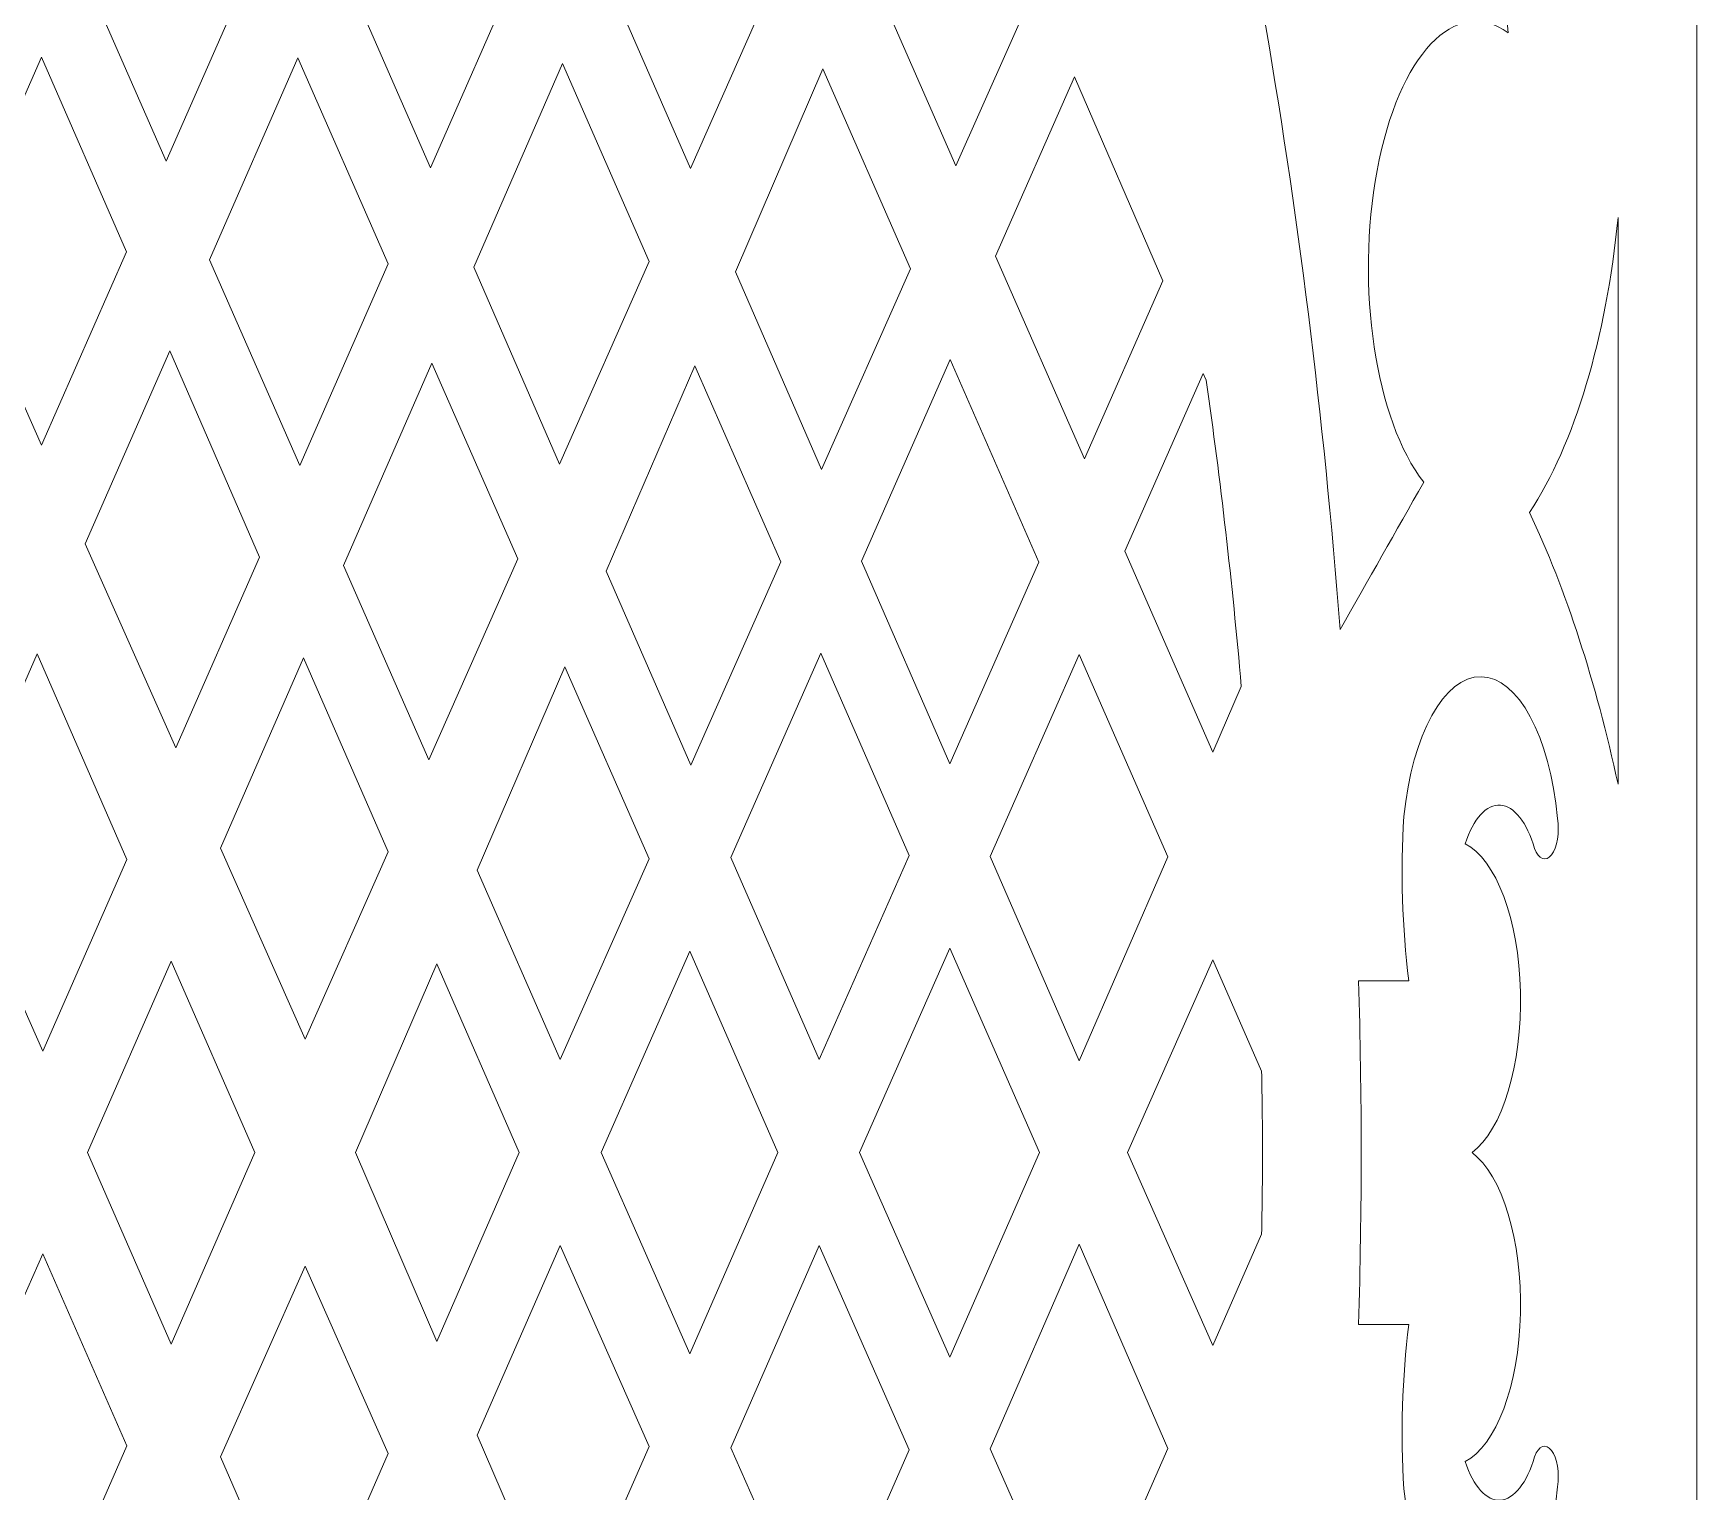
# Model space of a CAD drawing. Header units: millimetres. Extents: x 337 to 2510, y -469 to 429.
# Drawn here: x 588.55 to 633.02, y -77.44 to -38.46 of the extents above; entities that cross this region are included whole.
import ezdxf

# ---------------------------------------------------------------- set-up
doc = ezdxf.new("R2010")
doc.units = ezdxf.units.MM
doc.header["$MEASUREMENT"] = 0
doc.layers.add('Layer 1', color=7, linetype='Continuous')

msp = doc.modelspace()

# ---------------------------------------------------------------- linework, layer by layer
at = {"layer": 'Layer 1', "lineweight": 9}
msp.add_open_spline([(633.0156, 86.3986), (633.0156, 86.3986), (633.0156, -233.4412), (633.0156, -233.4412)], degree=3, dxfattribs=at)
for points, knots in [([(623.5767, -35.9692), (622.9867, -29.4562), (620.5687, -24.6393), (617.6647, -24.1893), (617.6647, -24.1893), (617.6647, -24.1893), (617.6647, -24.1893), (617.6647, -24.1893), (617.6647, -24.1893), (619.1777, -28.3122), (620.4377, -32.8862), (621.4107, -37.7862), (621.4107, -37.7862), (621.4107, -37.7862), (621.4107, -37.7862), (621.4107, -37.7862), (621.4107, -37.7862), (622.3497, -43.1451), (623.0447, -48.71), (623.4857, -54.393), (623.4857, -54.393), (623.4857, -54.393), (623.4857, -54.393), (623.4857, -54.393), (623.4857, -54.393), (624.2307, -53.083), (624.9756, -51.771), (625.7196, -50.457), (625.7196, -50.457), (625.7196, -50.457), (625.7196, -50.457), (625.7196, -50.457), (625.7196, -50.457), (624.4297, -48.822), (623.8907, -45.2221), (624.4717, -42.1241), (624.4717, -42.1241), (624.4717, -42.1241), (624.4717, -42.1241), (624.4717, -42.1241), (624.4717, -42.1241), (625.0526, -39.0261), (626.5656, -37.4362), (627.9736, -38.4431), (627.9736, -38.4431), (627.9736, -38.4431), (627.9736, -38.4431), (627.9736, -38.4431), (627.9736, -38.4431), (627.6796, -34.3542), (626.5226, -30.8592), (624.8796, -29.1032), (624.8796, -29.1032), (624.8796, -29.1032), (624.8796, -29.1032), (624.8796, -29.1032), (624.8796, -29.1032), (625.2616, -31.8152), (624.7036, -34.7532), (623.5767, -35.9692)], [0, 0, 0, 0, 0.0625, 0.0625, 0.0625, 0.0625, 0.125, 0.125, 0.125, 0.125, 0.1875, 0.1875, 0.1875, 0.1875, 0.25, 0.25, 0.25, 0.25, 0.3125, 0.3125, 0.3125, 0.3125, 0.375, 0.375, 0.375, 0.375, 0.4375, 0.4375, 0.4375, 0.4375, 0.5, 0.5, 0.5, 0.5, 0.5625, 0.5625, 0.5625, 0.5625, 0.625, 0.625, 0.625, 0.625, 0.6875, 0.6875, 0.6875, 0.6875, 0.75, 0.75, 0.75, 0.75, 0.8125, 0.8125, 0.8125, 0.8125, 0.875, 0.875, 0.875, 0.875, 1, 1, 1, 1]), ([(596.7589, -36.5262), (596.7589, -36.5262), (599.1689, -42.0551), (599.1689, -42.0551), (599.1689, -42.0551), (599.1689, -42.0551), (599.1689, -42.0551), (599.1689, -42.0551), (599.1689, -42.0551), (599.1689, -42.0551), (601.5489, -36.6302), (601.5489, -36.6302), (601.5489, -36.6302), (601.5489, -36.6302), (601.5489, -36.6302), (601.5489, -36.6302), (601.5489, -36.6302), (601.5489, -36.6302), (599.1309, -31.1042), (599.1309, -31.1042), (599.1309, -31.1042), (599.1309, -31.1042), (599.1309, -31.1042), (599.1309, -31.1042), (599.1309, -31.1042), (599.1309, -31.1042), (596.7589, -36.5262), (596.7589, -36.5262)], [0, 0, 0, 0, 0.125, 0.125, 0.125, 0.125, 0.25, 0.25, 0.25, 0.25, 0.375, 0.375, 0.375, 0.375, 0.5, 0.5, 0.5, 0.5, 0.625, 0.625, 0.625, 0.625, 0.75, 0.75, 0.75, 0.75, 1, 1, 1, 1]), ([(589.834, -36.6892), (589.834, -36.6892), (592.108, -41.8741), (592.108, -41.8741), (592.108, -41.8741), (592.108, -41.8741), (592.108, -41.8741), (592.108, -41.8741), (592.108, -41.8741), (592.108, -41.8741), (594.4759, -36.4802), (594.4759, -36.4802), (594.4759, -36.4802), (594.4759, -36.4802), (594.4759, -36.4802), (594.4759, -36.4802), (594.4759, -36.4802), (594.4759, -36.4802), (592.205, -31.2992), (592.205, -31.2992), (592.205, -31.2992), (592.205, -31.2992), (592.205, -31.2992), (592.205, -31.2992), (592.205, -31.2992), (592.205, -31.2992), (589.834, -36.6892), (589.834, -36.6892)], [0, 0, 0, 0, 0.125, 0.125, 0.125, 0.125, 0.25, 0.25, 0.25, 0.25, 0.375, 0.375, 0.375, 0.375, 0.5, 0.5, 0.5, 0.5, 0.625, 0.625, 0.625, 0.625, 0.75, 0.75, 0.75, 0.75, 1, 1, 1, 1]), ([(603.7989, -36.7452), (603.7989, -36.7452), (606.1198, -42.0751), (606.1198, -42.0751), (606.1198, -42.0751), (606.1198, -42.0751), (606.1198, -42.0751), (606.1198, -42.0751), (606.1198, -42.0751), (606.1198, -42.0751), (608.4858, -36.7282), (608.4858, -36.7282), (608.4858, -36.7282), (608.4858, -36.7282), (608.4858, -36.7282), (608.4858, -36.7282), (608.4858, -36.7282), (608.4858, -36.7282), (606.1418, -31.3712), (606.1418, -31.3712), (606.1418, -31.3712), (606.1418, -31.3712), (606.1418, -31.3712), (606.1418, -31.3712), (606.1418, -31.3712), (606.1418, -31.3712), (603.7989, -36.7452), (603.7989, -36.7452)], [0, 0, 0, 0, 0.125, 0.125, 0.125, 0.125, 0.25, 0.25, 0.25, 0.25, 0.375, 0.375, 0.375, 0.375, 0.5, 0.5, 0.5, 0.5, 0.625, 0.625, 0.625, 0.625, 0.75, 0.75, 0.75, 0.75, 1, 1, 1, 1]), ([(610.8618, -36.6292), (610.8618, -36.6292), (613.2168, -42.0031), (613.2168, -42.0031), (613.2168, -42.0031), (613.2168, -42.0031), (613.2168, -42.0031), (613.2168, -42.0031), (613.2168, -42.0031), (613.2168, -42.0031), (615.3397, -37.2102), (615.3397, -37.2102), (615.3397, -37.2102), (615.3397, -37.2102), (615.3397, -37.2102), (615.3397, -37.2102), (615.3397, -37.2102), (615.3397, -37.2102), (612.9688, -31.7452), (612.9688, -31.7452), (612.9688, -31.7452), (612.9688, -31.7452), (612.9688, -31.7452), (612.9688, -31.7452), (612.9688, -31.7452), (612.9688, -31.7452), (610.8618, -36.6292), (610.8618, -36.6292)], [0, 0, 0, 0, 0.125, 0.125, 0.125, 0.125, 0.25, 0.25, 0.25, 0.25, 0.375, 0.375, 0.375, 0.375, 0.5, 0.5, 0.5, 0.5, 0.625, 0.625, 0.625, 0.625, 0.75, 0.75, 0.75, 0.75, 1, 1, 1, 1]), ([(586.484, -44.3041), (586.484, -44.3041), (588.775, -49.467), (588.775, -49.467), (588.775, -49.467), (588.775, -49.467), (588.775, -49.467), (588.775, -49.467), (588.775, -49.467), (588.775, -49.467), (591.044, -44.2971), (591.044, -44.2971), (591.044, -44.2971), (591.044, -44.2971), (591.044, -44.2971), (591.044, -44.2971), (591.044, -44.2971), (591.044, -44.2971), (588.776, -39.0931), (588.776, -39.0931), (588.776, -39.0931), (588.776, -39.0931), (588.776, -39.0931), (588.776, -39.0931), (588.776, -39.0931), (588.776, -39.0931), (586.484, -44.3041), (586.484, -44.3041)], [0, 0, 0, 0, 0.125, 0.125, 0.125, 0.125, 0.25, 0.25, 0.25, 0.25, 0.375, 0.375, 0.375, 0.375, 0.5, 0.5, 0.5, 0.5, 0.625, 0.625, 0.625, 0.625, 0.75, 0.75, 0.75, 0.75, 1, 1, 1, 1]), ([(593.265, -44.5141), (593.265, -44.5141), (595.6769, -50.014), (595.6769, -50.014), (595.6769, -50.014), (595.6769, -50.014), (595.6769, -50.014), (595.6769, -50.014), (595.6769, -50.014), (595.6769, -50.014), (598.0439, -44.6201), (598.0439, -44.6201), (598.0439, -44.6201), (598.0439, -44.6201), (598.0439, -44.6201), (598.0439, -44.6201), (598.0439, -44.6201), (598.0439, -44.6201), (595.6289, -39.1101), (595.6289, -39.1101), (595.6289, -39.1101), (595.6289, -39.1101), (595.6289, -39.1101), (595.6289, -39.1101), (595.6289, -39.1101), (595.6289, -39.1101), (593.265, -44.5141), (593.265, -44.5141)], [0, 0, 0, 0, 0.125, 0.125, 0.125, 0.125, 0.25, 0.25, 0.25, 0.25, 0.375, 0.375, 0.375, 0.375, 0.5, 0.5, 0.5, 0.5, 0.625, 0.625, 0.625, 0.625, 0.75, 0.75, 0.75, 0.75, 1, 1, 1, 1]), ([(600.3259, -44.7111), (600.3259, -44.7111), (602.6219, -49.979), (602.6219, -49.979), (602.6219, -49.979), (602.6219, -49.979), (602.6219, -49.979), (602.6219, -49.979), (602.6219, -49.979), (602.6219, -49.979), (605.0198, -44.5601), (605.0198, -44.5601), (605.0198, -44.5601), (605.0198, -44.5601), (605.0198, -44.5601), (605.0198, -44.5601), (605.0198, -44.5601), (605.0198, -44.5601), (602.7019, -39.2621), (602.7019, -39.2621), (602.7019, -39.2621), (602.7019, -39.2621), (602.7019, -39.2621), (602.7019, -39.2621), (602.7019, -39.2621), (602.7019, -39.2621), (600.3259, -44.7111), (600.3259, -44.7111)], [0, 0, 0, 0, 0.125, 0.125, 0.125, 0.125, 0.25, 0.25, 0.25, 0.25, 0.375, 0.375, 0.375, 0.375, 0.5, 0.5, 0.5, 0.5, 0.625, 0.625, 0.625, 0.625, 0.75, 0.75, 0.75, 0.75, 1, 1, 1, 1]), ([(607.3218, -44.8341), (607.3218, -44.8341), (609.6238, -50.119), (609.6238, -50.119), (609.6238, -50.119), (609.6238, -50.119), (609.6238, -50.119), (609.6238, -50.119), (609.6238, -50.119), (609.6238, -50.119), (611.9988, -44.7541), (611.9988, -44.7541), (611.9988, -44.7541), (611.9988, -44.7541), (611.9988, -44.7541), (611.9988, -44.7541), (611.9988, -44.7541), (611.9988, -44.7541), (609.6608, -39.4121), (609.6608, -39.4121), (609.6608, -39.4121), (609.6608, -39.4121), (609.6608, -39.4121), (609.6608, -39.4121), (609.6608, -39.4121), (609.6608, -39.4121), (607.3218, -44.8341), (607.3218, -44.8341)], [0, 0, 0, 0, 0.125, 0.125, 0.125, 0.125, 0.25, 0.25, 0.25, 0.25, 0.375, 0.375, 0.375, 0.375, 0.5, 0.5, 0.5, 0.5, 0.625, 0.625, 0.625, 0.625, 0.75, 0.75, 0.75, 0.75, 1, 1, 1, 1]), ([(614.2748, -44.4171), (614.2748, -44.4171), (616.6477, -49.832), (616.6477, -49.832), (616.6477, -49.832), (616.6477, -49.832), (616.6477, -49.832), (616.6477, -49.832), (616.6477, -49.832), (616.6477, -49.832), (618.7497, -45.0711), (618.7497, -45.0711), (618.7497, -45.0711), (618.7497, -45.0711), (618.7497, -45.0711), (618.7497, -45.0711), (618.7497, -45.0711), (618.7497, -45.0711), (616.3857, -39.6211), (616.3857, -39.6211), (616.3857, -39.6211), (616.3857, -39.6211), (616.3857, -39.6211), (616.3857, -39.6211), (616.3857, -39.6211), (616.3857, -39.6211), (614.2748, -44.4171), (614.2748, -44.4171)], [0, 0, 0, 0, 0.125, 0.125, 0.125, 0.125, 0.25, 0.25, 0.25, 0.25, 0.375, 0.375, 0.375, 0.375, 0.5, 0.5, 0.5, 0.5, 0.625, 0.625, 0.625, 0.625, 0.75, 0.75, 0.75, 0.75, 1, 1, 1, 1]), ([(628.5476, -51.265), (629.5226, -53.339), (630.3236, -55.801), (630.9116, -58.5319), (630.9116, -58.5319), (630.9116, -58.5319), (630.9116, -58.5319), (630.9116, -58.5319), (630.9116, -58.5319), (630.9116, -58.5319), (630.9116, -43.3791), (630.9116, -43.3791), (630.9116, -43.3791), (630.9116, -43.3791), (630.9116, -43.3791), (630.9116, -43.3791), (630.9116, -43.3791), (630.5986, -46.6061), (629.7516, -49.431), (628.5476, -51.265)], [0, 0, 0, 0, 0.1666667, 0.1666667, 0.1666667, 0.1666667, 0.3333333, 0.3333333, 0.3333333, 0.3333333, 0.5, 0.5, 0.5, 0.5, 0.6666667, 0.6666667, 0.6666667, 0.6666667, 1, 1, 1, 1]), ([(589.945, -52.105), (589.945, -52.105), (592.365, -57.562), (592.365, -57.562), (592.365, -57.562), (592.365, -57.562), (592.365, -57.562), (592.365, -57.562), (592.365, -57.562), (592.365, -57.562), (594.6029, -52.462), (594.6029, -52.462), (594.6029, -52.462), (594.6029, -52.462), (594.6029, -52.462), (594.6029, -52.462), (594.6029, -52.462), (594.6029, -52.462), (592.2, -46.9491), (592.2, -46.9491), (592.2, -46.9491), (592.2, -46.9491), (592.2, -46.9491), (592.2, -46.9491), (592.2, -46.9491), (592.2, -46.9491), (589.945, -52.105), (589.945, -52.105)], [0, 0, 0, 0, 0.125, 0.125, 0.125, 0.125, 0.25, 0.25, 0.25, 0.25, 0.375, 0.375, 0.375, 0.375, 0.5, 0.5, 0.5, 0.5, 0.625, 0.625, 0.625, 0.625, 0.75, 0.75, 0.75, 0.75, 1, 1, 1, 1]), ([(596.8489, -52.687), (596.8489, -52.687), (599.1259, -57.878), (599.1259, -57.878), (599.1259, -57.878), (599.1259, -57.878), (599.1259, -57.878), (599.1259, -57.878), (599.1259, -57.878), (599.1259, -57.878), (601.5019, -52.509), (601.5019, -52.509), (601.5019, -52.509), (601.5019, -52.509), (601.5019, -52.509), (601.5019, -52.509), (601.5019, -52.509), (601.5019, -52.509), (599.2079, -47.2761), (599.2079, -47.2761), (599.2079, -47.2761), (599.2079, -47.2761), (599.2079, -47.2761), (599.2079, -47.2761), (599.2079, -47.2761), (599.2079, -47.2761), (596.8489, -52.687), (596.8489, -52.687)], [0, 0, 0, 0, 0.125, 0.125, 0.125, 0.125, 0.25, 0.25, 0.25, 0.25, 0.375, 0.375, 0.375, 0.375, 0.5, 0.5, 0.5, 0.5, 0.625, 0.625, 0.625, 0.625, 0.75, 0.75, 0.75, 0.75, 1, 1, 1, 1]), ([(603.8679, -52.839), (603.8679, -52.839), (606.1258, -58.021), (606.1258, -58.021), (606.1258, -58.021), (606.1258, -58.021), (606.1258, -58.021), (606.1258, -58.021), (606.1258, -58.021), (606.1258, -58.021), (608.5328, -52.584), (608.5328, -52.584), (608.5328, -52.584), (608.5328, -52.584), (608.5328, -52.584), (608.5328, -52.584), (608.5328, -52.584), (608.5328, -52.584), (606.2388, -47.3441), (606.2388, -47.3441), (606.2388, -47.3441), (606.2388, -47.3441), (606.2388, -47.3441), (606.2388, -47.3441), (606.2388, -47.3441), (606.2388, -47.3441), (603.8679, -52.839), (603.8679, -52.839)], [0, 0, 0, 0, 0.125, 0.125, 0.125, 0.125, 0.25, 0.25, 0.25, 0.25, 0.375, 0.375, 0.375, 0.375, 0.5, 0.5, 0.5, 0.5, 0.625, 0.625, 0.625, 0.625, 0.75, 0.75, 0.75, 0.75, 1, 1, 1, 1]), ([(610.6898, -52.565), (610.6898, -52.565), (613.0488, -57.982), (613.0488, -57.982), (613.0488, -57.982), (613.0488, -57.982), (613.0488, -57.982), (613.0488, -57.982), (613.0488, -57.982), (613.0488, -57.982), (615.4297, -52.591), (615.4297, -52.591), (615.4297, -52.591), (615.4297, -52.591), (615.4297, -52.591), (615.4297, -52.591), (615.4297, -52.591), (615.4297, -52.591), (613.0598, -47.1781), (613.0598, -47.1781), (613.0598, -47.1781), (613.0598, -47.1781), (613.0598, -47.1781), (613.0598, -47.1781), (613.0598, -47.1781), (613.0598, -47.1781), (610.6898, -52.565), (610.6898, -52.565)], [0, 0, 0, 0, 0.125, 0.125, 0.125, 0.125, 0.25, 0.25, 0.25, 0.25, 0.375, 0.375, 0.375, 0.375, 0.5, 0.5, 0.5, 0.5, 0.625, 0.625, 0.625, 0.625, 0.75, 0.75, 0.75, 0.75, 1, 1, 1, 1]), ([(619.8267, -47.5531), (619.8267, -47.5531), (617.7307, -52.303), (617.7307, -52.303), (617.7307, -52.303), (617.7307, -52.303), (617.7307, -52.303), (617.7307, -52.303), (617.7307, -52.303), (617.7307, -52.303), (620.0857, -57.676), (620.0857, -57.676), (620.0857, -57.676), (620.0857, -57.676), (620.0857, -57.676), (620.0857, -57.676), (620.0857, -57.676), (620.0857, -57.676), (620.8417, -55.916), (620.8417, -55.916), (620.8417, -55.916), (620.8417, -55.916), (620.8417, -55.916), (620.8417, -55.916), (620.8417, -55.916), (620.6027, -53.145), (620.2887, -50.411), (619.9027, -47.7281), (619.9027, -47.7281), (619.9027, -47.7281), (619.9027, -47.7281), (619.9027, -47.7281), (619.9027, -47.7281), (619.9027, -47.7281), (619.8267, -47.5531), (619.8267, -47.5531)], [0, 0, 0, 0, 0.1, 0.1, 0.1, 0.1, 0.2, 0.2, 0.2, 0.2, 0.3, 0.3, 0.3, 0.3, 0.4, 0.4, 0.4, 0.4, 0.5, 0.5, 0.5, 0.5, 0.6, 0.6, 0.6, 0.6, 0.7, 0.7, 0.7, 0.7, 0.8, 0.8, 0.8, 0.8, 1, 1, 1, 1]), ([(586.395, -60.2199), (586.395, -60.2199), (588.808, -65.6689), (588.808, -65.6689), (588.808, -65.6689), (588.808, -65.6689), (588.808, -65.6689), (588.808, -65.6689), (588.808, -65.6689), (588.808, -65.6689), (591.056, -60.5449), (591.056, -60.5449), (591.056, -60.5449), (591.056, -60.5449), (591.056, -60.5449), (591.056, -60.5449), (591.056, -60.5449), (591.056, -60.5449), (588.656, -55.05), (588.656, -55.05), (588.656, -55.05), (588.656, -55.05), (588.656, -55.05), (588.656, -55.05), (588.656, -55.05), (588.656, -55.05), (586.395, -60.2199), (586.395, -60.2199)], [0, 0, 0, 0, 0.125, 0.125, 0.125, 0.125, 0.25, 0.25, 0.25, 0.25, 0.375, 0.375, 0.375, 0.375, 0.5, 0.5, 0.5, 0.5, 0.625, 0.625, 0.625, 0.625, 0.75, 0.75, 0.75, 0.75, 1, 1, 1, 1]), ([(607.2018, -60.4899), (607.2018, -60.4899), (609.5558, -65.8919), (609.5558, -65.8919), (609.5558, -65.8919), (609.5558, -65.8919), (609.5558, -65.8919), (609.5558, -65.8919), (609.5558, -65.8919), (609.5558, -65.8919), (611.9668, -60.4319), (611.9668, -60.4319), (611.9668, -60.4319), (611.9668, -60.4319), (611.9668, -60.4319), (611.9668, -60.4319), (611.9668, -60.4319), (611.9668, -60.4319), (609.6038, -55.032), (609.6038, -55.032), (609.6038, -55.032), (609.6038, -55.032), (609.6038, -55.032), (609.6038, -55.032), (609.6038, -55.032), (609.6038, -55.032), (607.2018, -60.4899), (607.2018, -60.4899)], [0, 0, 0, 0, 0.125, 0.125, 0.125, 0.125, 0.25, 0.25, 0.25, 0.25, 0.375, 0.375, 0.375, 0.375, 0.5, 0.5, 0.5, 0.5, 0.625, 0.625, 0.625, 0.625, 0.75, 0.75, 0.75, 0.75, 1, 1, 1, 1]), ([(614.1308, -60.4649), (614.1308, -60.4649), (616.5097, -65.9279), (616.5097, -65.9279), (616.5097, -65.9279), (616.5097, -65.9279), (616.5097, -65.9279), (616.5097, -65.9279), (616.5097, -65.9279), (616.5097, -65.9279), (618.8797, -60.4739), (618.8797, -60.4739), (618.8797, -60.4739), (618.8797, -60.4739), (618.8797, -60.4739), (618.8797, -60.4739), (618.8797, -60.4739), (618.8797, -60.4739), (616.5117, -55.066), (616.5117, -55.066), (616.5117, -55.066), (616.5117, -55.066), (616.5117, -55.066), (616.5117, -55.066), (616.5117, -55.066), (616.5117, -55.066), (614.1308, -60.4649), (614.1308, -60.4649)], [0, 0, 0, 0, 0.125, 0.125, 0.125, 0.125, 0.25, 0.25, 0.25, 0.25, 0.375, 0.375, 0.375, 0.375, 0.5, 0.5, 0.5, 0.5, 0.625, 0.625, 0.625, 0.625, 0.75, 0.75, 0.75, 0.75, 1, 1, 1, 1]), ([(593.555, -60.2429), (593.555, -60.2429), (595.8189, -65.3479), (595.8189, -65.3479), (595.8189, -65.3479), (595.8189, -65.3479), (595.8189, -65.3479), (595.8189, -65.3479), (595.8189, -65.3479), (595.8189, -65.3479), (598.0359, -60.3389), (598.0359, -60.3389), (598.0359, -60.3389), (598.0359, -60.3389), (598.0359, -60.3389), (598.0359, -60.3389), (598.0359, -60.3389), (598.0359, -60.3389), (595.7749, -55.151), (595.7749, -55.151), (595.7749, -55.151), (595.7749, -55.151), (595.7749, -55.151), (595.7749, -55.151), (595.7749, -55.151), (595.7749, -55.151), (593.555, -60.2429), (593.555, -60.2429)], [0, 0, 0, 0, 0.125, 0.125, 0.125, 0.125, 0.25, 0.25, 0.25, 0.25, 0.375, 0.375, 0.375, 0.375, 0.5, 0.5, 0.5, 0.5, 0.625, 0.625, 0.625, 0.625, 0.75, 0.75, 0.75, 0.75, 1, 1, 1, 1]), ([(600.4199, -60.8299), (600.4199, -60.8299), (602.6399, -65.8929), (602.6399, -65.8929), (602.6399, -65.8929), (602.6399, -65.8929), (602.6399, -65.8929), (602.6399, -65.8929), (602.6399, -65.8929), (602.6399, -65.8929), (605.0158, -60.5269), (605.0158, -60.5269), (605.0158, -60.5269), (605.0158, -60.5269), (605.0158, -60.5269), (605.0158, -60.5269), (605.0158, -60.5269), (605.0158, -60.5269), (602.7659, -55.394), (602.7659, -55.394), (602.7659, -55.394), (602.7659, -55.394), (602.7659, -55.394), (602.7659, -55.394), (602.7659, -55.394), (602.7659, -55.394), (600.4199, -60.8299), (600.4199, -60.8299)], [0, 0, 0, 0, 0.125, 0.125, 0.125, 0.125, 0.25, 0.25, 0.25, 0.25, 0.375, 0.375, 0.375, 0.375, 0.5, 0.5, 0.5, 0.5, 0.625, 0.625, 0.625, 0.625, 0.75, 0.75, 0.75, 0.75, 1, 1, 1, 1]), ([(627.0126, -68.3789), (627.8176, -68.9768), (628.3476, -70.7368), (628.3036, -72.6698), (628.3036, -72.6698), (628.3036, -72.6698), (628.3036, -72.6698), (628.3036, -72.6698), (628.3036, -72.6698), (628.2596, -74.6028), (627.6526, -76.2278), (626.8246, -76.6328), (626.8246, -76.6328), (626.8246, -76.6328), (626.8246, -76.6328), (626.8246, -76.6328), (626.8246, -76.6328), (627.0466, -77.3058), (627.3976, -77.6918), (627.7666, -77.6668), (627.7666, -77.6668), (627.7666, -77.6668), (627.7666, -77.6668), (627.7666, -77.6668), (627.7666, -77.6668), (628.1356, -77.6418), (628.4766, -77.2088), (628.6806, -76.5058), (628.6806, -76.5058), (628.6806, -76.5058), (628.6806, -76.5058), (628.6806, -76.5058), (628.6806, -76.5058), (628.7946, -76.2118), (628.9836, -76.1418), (629.1326, -76.3368), (629.1326, -76.3368), (629.1326, -76.3368), (629.1326, -76.3368), (629.1326, -76.3368), (629.1326, -76.3368), (629.2826, -76.5318), (629.3516, -76.9398), (629.2986, -77.3138), (629.2986, -77.3138), (629.2986, -77.3138), (629.2986, -77.3138), (629.2986, -77.3138), (629.2986, -77.3138), (629.0896, -79.5147), (628.2386, -81.0887), (627.2526, -81.1007), (627.2526, -81.1007), (627.2526, -81.1007), (627.2526, -81.1007), (627.2526, -81.1007), (627.2526, -81.1007), (626.2666, -81.1127), (625.4096, -79.5597), (625.1896, -77.3638), (625.1896, -77.3638), (625.1896, -77.3638), (625.1896, -77.3638), (625.1896, -77.3638), (625.1896, -77.3638), (625.0956, -75.8958), (625.1406, -74.3978), (625.3216, -72.9728), (625.3216, -72.9728), (625.3216, -72.9728), (625.3216, -72.9728), (625.3216, -72.9728), (625.3216, -72.9728), (625.3216, -72.9728), (623.9787, -72.9728), (623.9787, -72.9728), (623.9787, -72.9728), (623.9787, -72.9728), (623.9787, -72.9728), (623.9787, -72.9728), (623.9787, -72.9728), (624.0207, -71.4428), (624.0447, -69.9108), (624.0507, -68.3789), (624.0507, -68.3789), (624.0507, -68.3789), (624.0507, -68.3789), (624.0507, -68.3789), (624.0507, -68.3789), (624.0447, -66.8459), (624.0207, -65.3139), (623.9787, -63.7849), (623.9787, -63.7849), (623.9787, -63.7849), (623.9787, -63.7849), (623.9787, -63.7849), (623.9787, -63.7849), (623.9787, -63.7849), (625.3216, -63.7849), (625.3216, -63.7849), (625.3216, -63.7849), (625.3216, -63.7849), (625.3216, -63.7849), (625.3216, -63.7849), (625.3216, -63.7849), (625.1406, -62.3589), (625.0956, -60.8619), (625.1896, -59.3929), (625.1896, -59.3929), (625.1896, -59.3929), (625.1896, -59.3929), (625.1896, -59.3929), (625.1896, -59.3929), (625.4096, -57.197), (626.2666, -55.644), (627.2526, -55.656), (627.2526, -55.656), (627.2526, -55.656), (627.2526, -55.656), (627.2526, -55.656), (627.2526, -55.656), (628.2386, -55.668), (629.0896, -57.242), (629.2986, -59.4429), (629.2986, -59.4429), (629.2986, -59.4429), (629.2986, -59.4429), (629.2986, -59.4429), (629.2986, -59.4429), (629.3516, -59.8179), (629.2826, -60.2249), (629.1326, -60.4199), (629.1326, -60.4199), (629.1326, -60.4199), (629.1326, -60.4199), (629.1326, -60.4199), (629.1326, -60.4199), (628.9836, -60.6149), (628.7946, -60.5449), (628.6806, -60.2509), (628.6806, -60.2509), (628.6806, -60.2509), (628.6806, -60.2509), (628.6806, -60.2509), (628.6806, -60.2509), (628.4766, -59.5479), (628.1356, -59.1149), (627.7666, -59.0899), (627.7666, -59.0899), (627.7666, -59.0899), (627.7666, -59.0899), (627.7666, -59.0899), (627.7666, -59.0899), (627.3976, -59.0649), (627.0466, -59.4509), (626.8246, -60.1249), (626.8246, -60.1249), (626.8246, -60.1249), (626.8246, -60.1249), (626.8246, -60.1249), (626.8246, -60.1249), (627.6526, -60.5289), (628.2596, -62.1539), (628.3036, -64.0869), (628.3036, -64.0869), (628.3036, -64.0869), (628.3036, -64.0869), (628.3036, -64.0869), (628.3036, -64.0869), (628.3476, -66.0199), (627.8176, -67.7799), (627.0126, -68.3789)], [0, 0, 0, 0, 0.0227273, 0.0227273, 0.0227273, 0.0227273, 0.0454545, 0.0454545, 0.0454545, 0.0454545, 0.0681818, 0.0681818, 0.0681818, 0.0681818, 0.0909091, 0.0909091, 0.0909091, 0.0909091, 0.1136364, 0.1136364, 0.1136364, 0.1136364, 0.1363636, 0.1363636, 0.1363636, 0.1363636, 0.1590909, 0.1590909, 0.1590909, 0.1590909, 0.1818182, 0.1818182, 0.1818182, 0.1818182, 0.2045455, 0.2045455, 0.2045455, 0.2045455, 0.2272727, 0.2272727, 0.2272727, 0.2272727, 0.25, 0.25, 0.25, 0.25, 0.2727273, 0.2727273, 0.2727273, 0.2727273, 0.2954545, 0.2954545, 0.2954545, 0.2954545, 0.3181818, 0.3181818, 0.3181818, 0.3181818, 0.3409091, 0.3409091, 0.3409091, 0.3409091, 0.3636364, 0.3636364, 0.3636364, 0.3636364, 0.3863636, 0.3863636, 0.3863636, 0.3863636, 0.4090909, 0.4090909, 0.4090909, 0.4090909, 0.4318182, 0.4318182, 0.4318182, 0.4318182, 0.4545455, 0.4545455, 0.4545455, 0.4545455, 0.4772727, 0.4772727, 0.4772727, 0.4772727, 0.5, 0.5, 0.5, 0.5, 0.5227273, 0.5227273, 0.5227273, 0.5227273, 0.5454545, 0.5454545, 0.5454545, 0.5454545, 0.5681818, 0.5681818, 0.5681818, 0.5681818, 0.5909091, 0.5909091, 0.5909091, 0.5909091, 0.6136364, 0.6136364, 0.6136364, 0.6136364, 0.6363636, 0.6363636, 0.6363636, 0.6363636, 0.6590909, 0.6590909, 0.6590909, 0.6590909, 0.6818182, 0.6818182, 0.6818182, 0.6818182, 0.7045455, 0.7045455, 0.7045455, 0.7045455, 0.7272727, 0.7272727, 0.7272727, 0.7272727, 0.75, 0.75, 0.75, 0.75, 0.7727273, 0.7727273, 0.7727273, 0.7727273, 0.7954545, 0.7954545, 0.7954545, 0.7954545, 0.8181818, 0.8181818, 0.8181818, 0.8181818, 0.8409091, 0.8409091, 0.8409091, 0.8409091, 0.8636364, 0.8636364, 0.8636364, 0.8636364, 0.8863636, 0.8863636, 0.8863636, 0.8863636, 0.9090909, 0.9090909, 0.9090909, 0.9090909, 0.9318182, 0.9318182, 0.9318182, 0.9318182, 0.9545455, 0.9545455, 0.9545455, 0.9545455, 1, 1, 1, 1]), ([(603.7299, -68.3789), (603.7299, -68.3789), (606.0988, -73.7608), (606.0988, -73.7608), (606.0988, -73.7608), (606.0988, -73.7608), (606.0988, -73.7608), (606.0988, -73.7608), (606.0988, -73.7608), (606.0988, -73.7608), (608.4578, -68.3789), (608.4578, -68.3789), (608.4578, -68.3789), (608.4578, -68.3789), (608.4578, -68.3789), (608.4578, -68.3789), (608.4578, -68.3789), (608.4578, -68.3789), (606.0988, -62.9969), (606.0988, -62.9969), (606.0988, -62.9969), (606.0988, -62.9969), (606.0988, -62.9969), (606.0988, -62.9969), (606.0988, -62.9969), (606.0988, -62.9969), (603.7299, -68.3789), (603.7299, -68.3789)], [0, 0, 0, 0, 0.125, 0.125, 0.125, 0.125, 0.25, 0.25, 0.25, 0.25, 0.375, 0.375, 0.375, 0.375, 0.5, 0.5, 0.5, 0.5, 0.625, 0.625, 0.625, 0.625, 0.75, 0.75, 0.75, 0.75, 1, 1, 1, 1]), ([(615.4457, -68.3789), (615.4457, -68.3789), (613.0518, -73.8468), (613.0518, -73.8468), (613.0518, -73.8468), (613.0518, -73.8468), (613.0518, -73.8468), (613.0518, -73.8468), (613.0518, -73.8468), (613.0518, -73.8468), (610.6388, -68.3789), (610.6388, -68.3789), (610.6388, -68.3789), (610.6388, -68.3789), (610.6388, -68.3789), (610.6388, -68.3789), (610.6388, -68.3789), (610.6388, -68.3789), (613.0518, -62.9099), (613.0518, -62.9099), (613.0518, -62.9099), (613.0518, -62.9099), (613.0518, -62.9099), (613.0518, -62.9099), (613.0518, -62.9099), (613.0518, -62.9099), (615.4457, -68.3789), (615.4457, -68.3789)], [0, 0, 0, 0, 0.125, 0.125, 0.125, 0.125, 0.25, 0.25, 0.25, 0.25, 0.375, 0.375, 0.375, 0.375, 0.5, 0.5, 0.5, 0.5, 0.625, 0.625, 0.625, 0.625, 0.75, 0.75, 0.75, 0.75, 1, 1, 1, 1]), ([(590.008, -68.3789), (590.008, -68.3789), (592.241, -73.4998), (592.241, -73.4998), (592.241, -73.4998), (592.241, -73.4998), (592.241, -73.4998), (592.241, -73.4998), (592.241, -73.4998), (592.241, -73.4998), (594.4779, -68.3789), (594.4779, -68.3789), (594.4779, -68.3789), (594.4779, -68.3789), (594.4779, -68.3789), (594.4779, -68.3789), (594.4779, -68.3789), (594.4779, -68.3789), (592.241, -63.2569), (592.241, -63.2569), (592.241, -63.2569), (592.241, -63.2569), (592.241, -63.2569), (592.241, -63.2569), (592.241, -63.2569), (592.241, -63.2569), (590.008, -68.3789), (590.008, -68.3789)], [0, 0, 0, 0, 0.125, 0.125, 0.125, 0.125, 0.25, 0.25, 0.25, 0.25, 0.375, 0.375, 0.375, 0.375, 0.5, 0.5, 0.5, 0.5, 0.625, 0.625, 0.625, 0.625, 0.75, 0.75, 0.75, 0.75, 1, 1, 1, 1]), ([(597.1639, -68.3789), (597.1639, -68.3789), (599.3409, -73.4248), (599.3409, -73.4248), (599.3409, -73.4248), (599.3409, -73.4248), (599.3409, -73.4248), (599.3409, -73.4248), (599.3409, -73.4248), (599.3409, -73.4248), (601.5399, -68.3789), (601.5399, -68.3789), (601.5399, -68.3789), (601.5399, -68.3789), (601.5399, -68.3789), (601.5399, -68.3789), (601.5399, -68.3789), (601.5399, -68.3789), (599.3409, -63.3329), (599.3409, -63.3329), (599.3409, -63.3329), (599.3409, -63.3329), (599.3409, -63.3329), (599.3409, -63.3329), (599.3409, -63.3329), (599.3409, -63.3329), (597.1639, -68.3789), (597.1639, -68.3789)], [0, 0, 0, 0, 0.125, 0.125, 0.125, 0.125, 0.25, 0.25, 0.25, 0.25, 0.375, 0.375, 0.375, 0.375, 0.5, 0.5, 0.5, 0.5, 0.625, 0.625, 0.625, 0.625, 0.75, 0.75, 0.75, 0.75, 1, 1, 1, 1]), ([(621.4137, -68.3789), (621.4087, -69.1048), (621.3997, -69.8318), (621.3857, -70.5578), (621.3857, -70.5578), (621.3857, -70.5578), (621.3857, -70.5578), (621.3857, -70.5578), (621.3857, -70.5578), (621.3857, -70.5578), (620.0827, -73.5328), (620.0827, -73.5328), (620.0827, -73.5328), (620.0827, -73.5328), (620.0827, -73.5328), (620.0827, -73.5328), (620.0827, -73.5328), (620.0827, -73.5328), (617.8027, -68.3789), (617.8027, -68.3789), (617.8027, -68.3789), (617.8027, -68.3789), (617.8027, -68.3789), (617.8027, -68.3789), (617.8027, -68.3789), (617.8027, -68.3789), (620.0827, -63.2239), (620.0827, -63.2239), (620.0827, -63.2239), (620.0827, -63.2239), (620.0827, -63.2239), (620.0827, -63.2239), (620.0827, -63.2239), (620.0827, -63.2239), (621.3857, -66.1999), (621.3857, -66.1999), (621.3857, -66.1999), (621.3857, -66.1999), (621.3857, -66.1999), (621.3857, -66.1999), (621.3857, -66.1999), (621.3997, -66.9259), (621.4087, -67.6519), (621.4137, -68.3789)], [0, 0, 0, 0, 0.0833333, 0.0833333, 0.0833333, 0.0833333, 0.1666667, 0.1666667, 0.1666667, 0.1666667, 0.25, 0.25, 0.25, 0.25, 0.3333333, 0.3333333, 0.3333333, 0.3333333, 0.4166667, 0.4166667, 0.4166667, 0.4166667, 0.5, 0.5, 0.5, 0.5, 0.5833333, 0.5833333, 0.5833333, 0.5833333, 0.6666667, 0.6666667, 0.6666667, 0.6666667, 0.75, 0.75, 0.75, 0.75, 0.8333333, 0.8333333, 0.8333333, 0.8333333, 1, 1, 1, 1]), ([(586.395, -76.5368), (586.395, -76.5368), (588.808, -71.0878), (588.808, -71.0878), (588.808, -71.0878), (588.808, -71.0878), (588.808, -71.0878), (588.808, -71.0878), (588.808, -71.0878), (588.808, -71.0878), (591.056, -76.2118), (591.056, -76.2118), (591.056, -76.2118), (591.056, -76.2118), (591.056, -76.2118), (591.056, -76.2118), (591.056, -76.2118), (591.056, -76.2118), (588.656, -81.7077), (588.656, -81.7077), (588.656, -81.7077), (588.656, -81.7077), (588.656, -81.7077), (588.656, -81.7077), (588.656, -81.7077), (588.656, -81.7077), (586.395, -76.5368), (586.395, -76.5368)], [0, 0, 0, 0, 0.125, 0.125, 0.125, 0.125, 0.25, 0.25, 0.25, 0.25, 0.375, 0.375, 0.375, 0.375, 0.5, 0.5, 0.5, 0.5, 0.625, 0.625, 0.625, 0.625, 0.75, 0.75, 0.75, 0.75, 1, 1, 1, 1]), ([(600.4199, -75.9268), (600.4199, -75.9268), (602.6399, -70.8638), (602.6399, -70.8638), (602.6399, -70.8638), (602.6399, -70.8638), (602.6399, -70.8638), (602.6399, -70.8638), (602.6399, -70.8638), (602.6399, -70.8638), (605.0158, -76.2298), (605.0158, -76.2298), (605.0158, -76.2298), (605.0158, -76.2298), (605.0158, -76.2298), (605.0158, -76.2298), (605.0158, -76.2298), (605.0158, -76.2298), (602.7659, -81.3637), (602.7659, -81.3637), (602.7659, -81.3637), (602.7659, -81.3637), (602.7659, -81.3637), (602.7659, -81.3637), (602.7659, -81.3637), (602.7659, -81.3637), (600.4199, -75.9268), (600.4199, -75.9268)], [0, 0, 0, 0, 0.125, 0.125, 0.125, 0.125, 0.25, 0.25, 0.25, 0.25, 0.375, 0.375, 0.375, 0.375, 0.5, 0.5, 0.5, 0.5, 0.625, 0.625, 0.625, 0.625, 0.75, 0.75, 0.75, 0.75, 1, 1, 1, 1]), ([(607.2018, -76.2668), (607.2018, -76.2668), (609.5558, -70.8648), (609.5558, -70.8648), (609.5558, -70.8648), (609.5558, -70.8648), (609.5558, -70.8648), (609.5558, -70.8648), (609.5558, -70.8648), (609.5558, -70.8648), (611.9668, -76.3258), (611.9668, -76.3258), (611.9668, -76.3258), (611.9668, -76.3258), (611.9668, -76.3258), (611.9668, -76.3258), (611.9668, -76.3258), (611.9668, -76.3258), (609.6038, -81.7247), (609.6038, -81.7247), (609.6038, -81.7247), (609.6038, -81.7247), (609.6038, -81.7247), (609.6038, -81.7247), (609.6038, -81.7247), (609.6038, -81.7247), (607.2018, -76.2668), (607.2018, -76.2668)], [0, 0, 0, 0, 0.125, 0.125, 0.125, 0.125, 0.25, 0.25, 0.25, 0.25, 0.375, 0.375, 0.375, 0.375, 0.5, 0.5, 0.5, 0.5, 0.625, 0.625, 0.625, 0.625, 0.75, 0.75, 0.75, 0.75, 1, 1, 1, 1]), ([(614.1308, -76.2928), (614.1308, -76.2928), (616.5097, -70.8298), (616.5097, -70.8298), (616.5097, -70.8298), (616.5097, -70.8298), (616.5097, -70.8298), (616.5097, -70.8298), (616.5097, -70.8298), (616.5097, -70.8298), (618.8797, -76.2828), (618.8797, -76.2828), (618.8797, -76.2828), (618.8797, -76.2828), (618.8797, -76.2828), (618.8797, -76.2828), (618.8797, -76.2828), (618.8797, -76.2828), (616.5117, -81.6907), (616.5117, -81.6907), (616.5117, -81.6907), (616.5117, -81.6907), (616.5117, -81.6907), (616.5117, -81.6907), (616.5117, -81.6907), (616.5117, -81.6907), (614.1308, -76.2928), (614.1308, -76.2928)], [0, 0, 0, 0, 0.125, 0.125, 0.125, 0.125, 0.25, 0.25, 0.25, 0.25, 0.375, 0.375, 0.375, 0.375, 0.5, 0.5, 0.5, 0.5, 0.625, 0.625, 0.625, 0.625, 0.75, 0.75, 0.75, 0.75, 1, 1, 1, 1]), ([(593.555, -76.5138), (593.555, -76.5138), (595.8189, -71.4098), (595.8189, -71.4098), (595.8189, -71.4098), (595.8189, -71.4098), (595.8189, -71.4098), (595.8189, -71.4098), (595.8189, -71.4098), (595.8189, -71.4098), (598.0359, -76.4178), (598.0359, -76.4178), (598.0359, -76.4178), (598.0359, -76.4178), (598.0359, -76.4178), (598.0359, -76.4178), (598.0359, -76.4178), (598.0359, -76.4178), (595.7749, -81.6067), (595.7749, -81.6067), (595.7749, -81.6067), (595.7749, -81.6067), (595.7749, -81.6067), (595.7749, -81.6067), (595.7749, -81.6067), (595.7749, -81.6067), (593.555, -76.5138), (593.555, -76.5138)], [0, 0, 0, 0, 0.125, 0.125, 0.125, 0.125, 0.25, 0.25, 0.25, 0.25, 0.375, 0.375, 0.375, 0.375, 0.5, 0.5, 0.5, 0.5, 0.625, 0.625, 0.625, 0.625, 0.75, 0.75, 0.75, 0.75, 1, 1, 1, 1])]:
    msp.add_open_spline(points, degree=3, knots=knots, dxfattribs=at)

doc.saveas('drawing.dxf')
